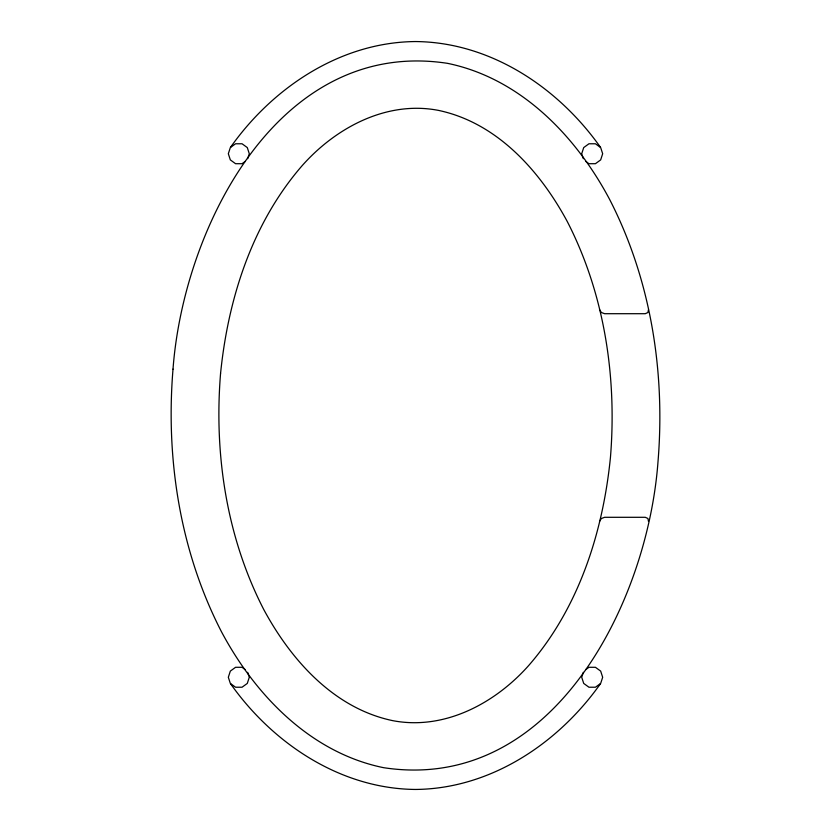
<?xml version="1.0" encoding="UTF-8"?>
<svg xmlns="http://www.w3.org/2000/svg" width="831" height="831" viewBox="0 0 831 831"><rect width="100%" height="100%" fill="white"/><g stroke="black" fill="none" stroke-linecap="round" stroke-linejoin="round"><path stroke-width="1.25" d="M648.481 309.631L647.931 312.508L645.251 313.703L604.636 313.703L601.405 312.508L599.504 309.631M247.69 158.669L249.29 153.735L247.285 147.575L242.05 143.773L235.568 143.773L230.332 147.575L228.328 153.735L230.332 159.895L235.568 163.707L242.05 163.707L245.187 161.422M583.31 672.331L581.71 677.265L583.715 683.425L588.95 687.227L595.432 687.227L600.668 683.425L602.672 677.265L600.668 671.105L595.432 667.293L588.95 667.293L585.813 669.578M599.504 521.369L601.405 518.492L604.636 517.298L645.251 517.298L647.931 518.492L648.481 521.369M230.561 147.264C272.786 87.442 340.585 42.173 415.5 41.55C490.415 42.173 558.214 87.442 600.439 147.264M600.439 683.736C558.214 743.558 490.415 788.827 415.5 789.45C340.585 788.827 272.786 743.558 230.561 683.736M585.813 161.422L588.95 163.707L595.432 163.707L600.668 159.895L602.672 153.735L600.668 147.575L595.432 143.773L588.95 143.773L583.715 147.575L581.71 153.735L583.31 158.669M245.187 669.578L242.05 667.293L235.568 667.293L230.332 671.105L228.328 677.265L230.332 683.425L235.568 687.227L242.05 687.227L247.285 683.425L249.29 677.265L247.69 672.331M173.014 369.13C165.598 458.868 180.047 551.296 221.462 631.737C255.262 695.308 310.763 752.782 383.579 767.678C552.158 793.428 647.536 603.451 657.986 461.87C665.402 372.132 650.953 279.704 609.538 199.263C575.738 135.692 520.237 78.218 447.421 63.322C278.842 37.572 183.464 227.549 173.014 369.13M220.568 373.451C213.962 454.006 226.531 537.086 263.676 609.372C290.995 660.105 333.906 708.261 392.533 720.612C444.315 730.667 495.255 703.306 528.859 665.33C578.812 607.825 602.922 532.339 610.432 457.549C617.038 376.994 604.469 293.914 567.324 221.628C540.005 170.895 497.094 122.739 438.467 110.388C386.685 100.333 335.745 127.694 302.141 165.67C252.188 223.175 228.078 298.661 220.568 373.451"/></g></svg>
